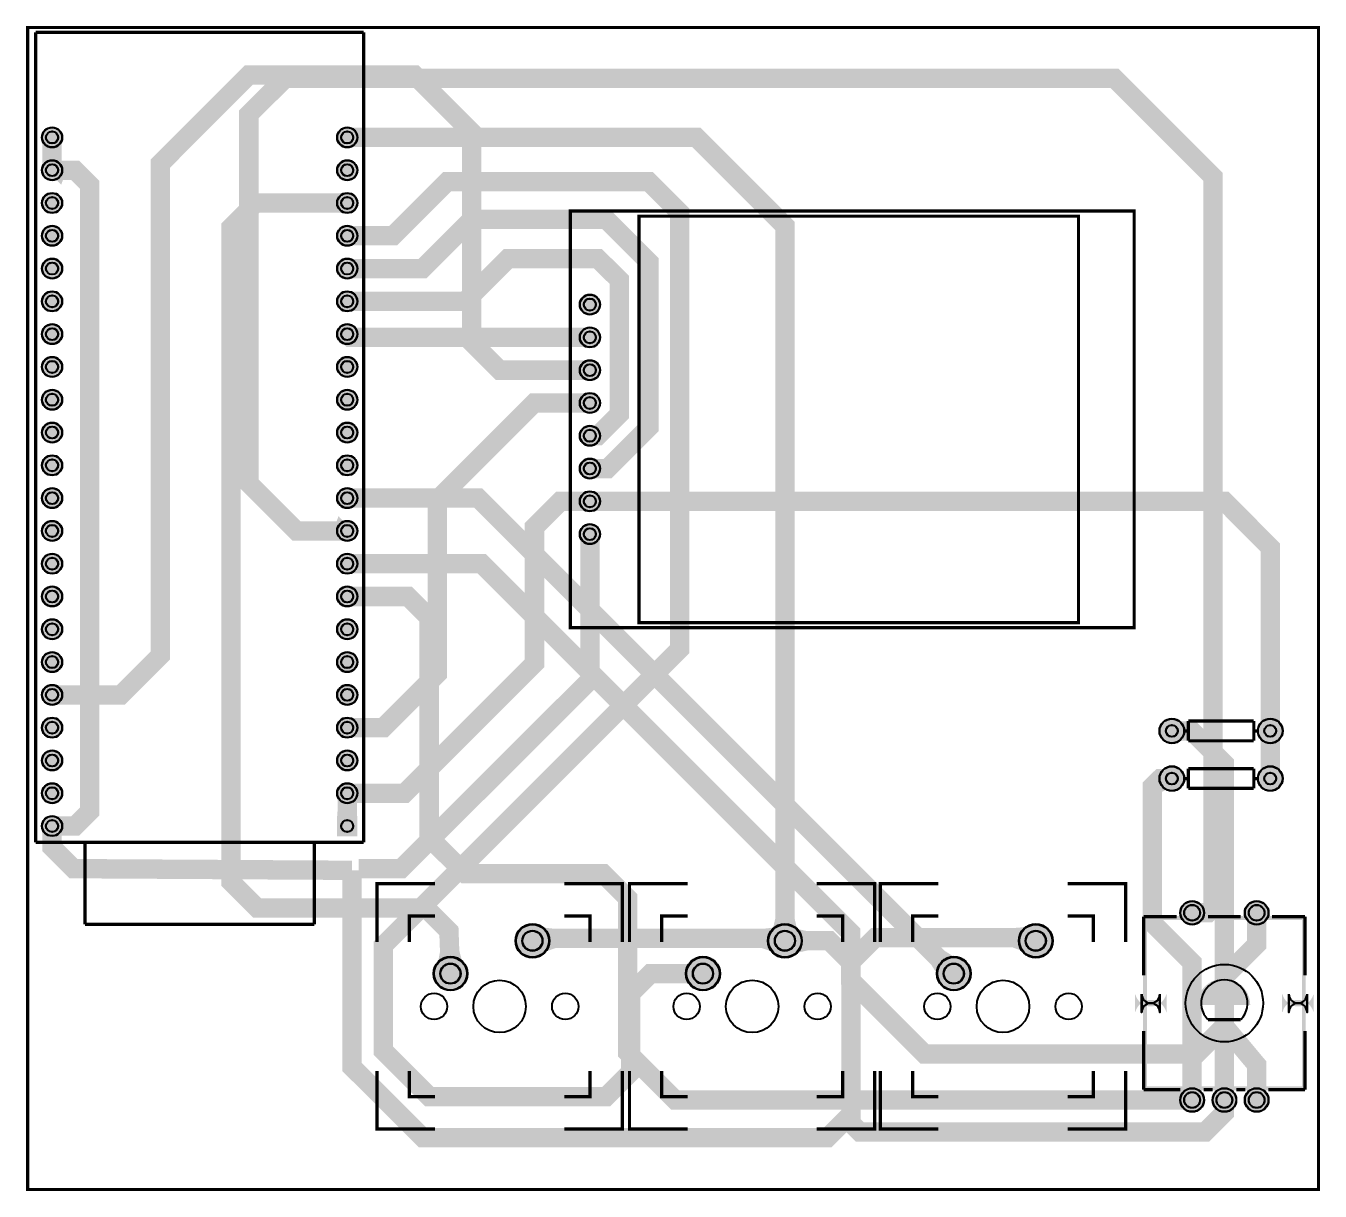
# Model space of a CAD drawing. Header units: millimetres. Extents: x -3 to 97, y -90 to 0.
import ezdxf

# ---------------------------------------------------------------- set-up
doc = ezdxf.new("R2010")
doc.units = ezdxf.units.MM
for name, color, linetype, true_color in [('BoardOutLine', 7, 'Continuous', 0xff00ff), ('BottomLayer', 7, 'Continuous', 0x0000ff), ('BottomSolderMaskLayer', 7, 'Continuous', 0xaa00ff), ('Document', 7, 'Continuous', 0xffffff), ('Multi-Layer', 7, 'Continuous', 0xc0c0c0), ('TopLayer', 7, 'Continuous', 0xff0000), ('TopSilkLayer', 7, 'Continuous', 0xffcc00), ('TopSolderMaskLayer', 7, 'Continuous', 0x800080)]:
    doc.layers.add(name, color=color, linetype=linetype, true_color=true_color)

msp = doc.modelspace()

# ---------------------------------------------------------------- hatches: boundary and pattern name
at = {"layer": 'BottomLayer'}
for points in [[(20.96, -14.16), (20.96, -13.02), (20.43, -12.84), (20.43, -14.34)], [(39.76, -27.11), (39.76, -25.97), (39.22, -25.79), (39.22, -27.29)], [(21.97, -37.02), (21.97, -35.88), (22.5, -35.7), (22.5, -37.2)], [(40.76, -37.27), (40.76, -36.13), (41.3, -35.95), (41.3, -37.45)], [(21.97, -42.1), (21.97, -40.96), (22.5, -40.78), (22.5, -42.28)], [(21.97, -44.64), (21.97, -43.5), (22.5, -43.32), (22.5, -44.82)], [(-0.89, -52.26), (-0.89, -51.12), (-0.36, -50.94), (-0.36, -52.44)], [(85.97, -55.19), (85.97, -53.78), (86.62, -53.73), (86.62, -55.23)], [(93.67, -53.86), (92.26, -53.86), (92.21, -53.2), (93.71, -53.2)], [(93.67, -55.1), (92.26, -55.1), (92.21, -55.76), (93.71, -55.76)], [(93.67, -57.54), (92.26, -57.54), (92.21, -56.89), (93.71, -56.89)], [(30.38, -72.4), (28.48, -72.48), (28.65, -71.58), (30.15, -71.52)], [(68.53, -72.01), (67.19, -73.36), (66.7, -72.59), (67.76, -71.53)], [(92.58, -82.47), (91.23, -82.47), (91.16, -81.84), (92.66, -81.84)], [(86.31, -82.39), (86.31, -83.74), (85.68, -83.82), (85.68, -82.32)]]:
    msp.add_hatch(color=256, dxfattribs=at).paths.add_polyline_path(points)
at = {"layer": 'BottomSolderMaskLayer'}
for points in [[(-2.18, -8.51, 1), (-0.61, -8.51, 1)], [(20.68, -8.51, 1), (22.25, -8.51, 1)], [(-2.18, -11.05, 1), (-0.61, -11.05, 1)], [(20.68, -11.05, 1), (22.25, -11.05, 1)], [(-2.18, -13.59, 1), (-0.61, -13.59, 1)], [(20.68, -13.59, 1), (22.25, -13.59, 1)], [(-2.18, -16.13, 1), (-0.61, -16.13, 1)], [(20.68, -16.13, 1), (22.25, -16.13, 1)], [(-2.18, -18.67, 1), (-0.61, -18.67, 1)], [(20.68, -18.67, 1), (22.25, -18.67, 1)], [(-2.18, -21.21, 1), (-0.61, -21.21, 1)], [(20.68, -21.21, 1), (22.25, -21.21, 1)], [(39.47, -21.46, 1), (41.05, -21.46, 1)], [(-2.18, -23.75, 1), (-0.61, -23.75, 1)], [(20.68, -23.75, 1), (22.25, -23.75, 1)], [(39.47, -24, 1), (41.05, -24, 1)], [(-2.18, -26.29, 1), (-0.61, -26.29, 1)], [(20.68, -26.29, 1), (22.25, -26.29, 1)], [(39.47, -26.54, 1), (41.05, -26.54, 1)], [(-2.18, -28.83, 1), (-0.61, -28.83, 1)], [(20.68, -28.83, 1), (22.25, -28.83, 1)], [(39.47, -29.08, 1), (41.05, -29.08, 1)], [(-2.18, -31.37, 1), (-0.61, -31.37, 1)], [(20.68, -31.37, 1), (22.25, -31.37, 1)], [(39.47, -31.62, 1), (41.05, -31.62, 1)], [(-2.18, -33.91, 1), (-0.61, -33.91, 1)], [(20.68, -33.91, 1), (22.25, -33.91, 1)], [(39.47, -34.16, 1), (41.05, -34.16, 1)], [(-2.18, -36.45, 1), (-0.61, -36.45, 1)], [(20.68, -36.45, 1), (22.25, -36.45, 1)], [(39.47, -36.7, 1), (41.05, -36.7, 1)], [(-2.18, -38.99, 1), (-0.61, -38.99, 1)], [(20.68, -38.99, 1), (22.25, -38.99, 1)], [(39.47, -39.24, 1), (41.05, -39.24, 1)], [(-2.18, -41.53, 1), (-0.61, -41.53, 1)], [(20.68, -41.53, 1), (22.25, -41.53, 1)], [(-2.18, -44.07, 1), (-0.61, -44.07, 1)], [(20.68, -44.07, 1), (22.25, -44.07, 1)], [(-2.18, -46.61, 1), (-0.61, -46.61, 1)], [(20.68, -46.61, 1), (22.25, -46.61, 1)], [(-2.18, -49.15, 1), (-0.61, -49.15, 1)], [(20.68, -49.15, 1), (22.25, -49.15, 1)], [(-2.18, -51.69, 1), (-0.61, -51.69, 1)], [(20.68, -51.69, 1), (22.25, -51.69, 1)], [(-2.18, -54.23, 1), (-0.61, -54.23, 1)], [(20.68, -54.23, 1), (22.25, -54.23, 1)], [(84.38, -54.48, 1), (86.31, -54.48, 1)], [(92, -54.48, 1), (93.93, -54.48, 1)], [(-2.18, -56.77, 1), (-0.61, -56.77, 1)], [(20.68, -56.77, 1), (22.25, -56.77, 1)], [(84.38, -58.17, 1), (86.31, -58.17, 1)], [(92, -58.17, 1), (93.93, -58.17, 1)], [(-2.18, -59.31, 1), (-0.61, -59.31, 1)], [(20.68, -59.31, 1), (22.25, -59.31, 1)], [(-2.18, -61.85, 1), (-0.61, -61.85, 1)], [(22.25, -62.64), (20.68, -62.64), (20.68, -61.06), (22.25, -61.06)], [(85.98, -68.57, 1), (87.83, -68.57, 1)], [(90.98, -68.57, 1), (92.83, -68.57, 1)], [(34.49, -70.74, 1), (37.13, -70.74, 1)], [(54.05, -70.74, 1), (56.69, -70.74, 1)], [(73.48, -70.74, 1), (76.12, -70.74, 1)], [(28.14, -73.28, 1), (30.78, -73.28, 1)], [(47.7, -73.28, 1), (50.34, -73.28, 1)], [(67.13, -73.28, 1), (69.77, -73.28, 1)], [(84.93, -74.86, -0.785398), (82.48, -74.86), (82.48, -76.28, -0.785398), (84.93, -76.28)], [(96.33, -74.86, -0.785398), (93.88, -74.86), (93.88, -76.28, -0.785398), (96.33, -76.28)], [(85.98, -83.07, 1), (87.83, -83.07, 1)], [(88.48, -83.07, 1), (90.33, -83.07, 1)], [(90.98, -83.07, 1), (92.83, -83.07, 1)]]:
    msp.add_hatch(color=256, dxfattribs=at).paths.add_polyline_path(points)
at = {"layer": 'Document'}
for points in [[(83.11, -68.82), (95.71, -68.82), (95.71, -69.12), (83.11, -69.12)], [(83.11, -69.12), (83.11, -82.32), (83.41, -82.32), (83.41, -69.12)], [(95.71, -69.12), (95.71, -82.32), (95.41, -82.32), (95.41, -69.12)], [(87.31, -75.72), (87.31, -75.65), (87.31, -75.59), (87.32, -75.52), (87.32, -75.46), (87.33, -75.4), (87.35, -75.33), (87.36, -75.27), (87.37, -75.2), (87.39, -75.14), (87.41, -75.08), (87.43, -75.02), (87.46, -74.96), (87.48, -74.9), (87.51, -74.84), (87.54, -74.78), (87.57, -74.72), (87.6, -74.67), (87.63, -74.61), (87.67, -74.56), (87.71, -74.5), (87.75, -74.45), (87.79, -74.4), (87.83, -74.35), (87.87, -74.3), (87.92, -74.26), (87.97, -74.21), (88.02, -74.17), (88.07, -74.13), (88.12, -74.09), (88.17, -74.05), (88.22, -74.01), (88.28, -73.98), (88.33, -73.94), (88.39, -73.91), (88.45, -73.88), (88.51, -73.85), (88.57, -73.83), (88.63, -73.8), (88.69, -73.78), (88.75, -73.76), (88.81, -73.74), (88.87, -73.73), (88.94, -73.71), (89, -73.7), (89.07, -73.69), (89.13, -73.68), (89.2, -73.68), (89.26, -73.67), (89.33, -73.67), (89.39, -73.67), (89.46, -73.67), (89.52, -73.68), (89.59, -73.68), (89.65, -73.69), (89.71, -73.7), (89.78, -73.71), (89.84, -73.73), (89.9, -73.74), (89.97, -73.76), (90.03, -73.78), (90.09, -73.8), (90.15, -73.83), (90.21, -73.85), (90.27, -73.88), (90.33, -73.91), (90.38, -73.94), (90.44, -73.98), (90.49, -74.01), (90.55, -74.05), (90.6, -74.09), (90.65, -74.13), (90.7, -74.17), (90.75, -74.21), (90.8, -74.26), (90.84, -74.3), (90.89, -74.35), (90.93, -74.4), (90.97, -74.45), (91.01, -74.5), (91.05, -74.56), (91.08, -74.61), (91.12, -74.67), (91.15, -74.72), (91.18, -74.78), (91.21, -74.84), (91.24, -74.9), (91.26, -74.96), (91.28, -75.02), (91.31, -75.08), (91.33, -75.14), (91.34, -75.2), (91.36, -75.27), (91.37, -75.33), (91.38, -75.4), (91.39, -75.46), (91.4, -75.52), (91.4, -75.59), (91.41, -75.65), (91.41, -75.72)], [(83.41, -82.32), (95.41, -82.32), (95.41, -82.02), (83.41, -82.02)]]:
    msp.add_hatch(color=256, dxfattribs=at).paths.add_polyline_path(points)
at = {"layer": 'Multi-Layer'}
for points in [[(-2.16, -8.51, 1), (-0.64, -8.51, 1)], [(20.7, -8.51, 1), (22.23, -8.51, 1)], [(-2.16, -11.05, 1), (-0.64, -11.05, 1)], [(20.7, -11.05, 1), (22.23, -11.05, 1)], [(-2.16, -13.59, 1), (-0.64, -13.59, 1)], [(20.7, -13.59, 1), (22.23, -13.59, 1)], [(-2.16, -16.13, 1), (-0.64, -16.13, 1)], [(20.7, -16.13, 1), (22.23, -16.13, 1)], [(-2.16, -18.67, 1), (-0.64, -18.67, 1)], [(20.7, -18.67, 1), (22.23, -18.67, 1)], [(-2.16, -21.21, 1), (-0.64, -21.21, 1)], [(20.7, -21.21, 1), (22.23, -21.21, 1)], [(39.5, -21.46, 1), (41.02, -21.46, 1)], [(-2.16, -23.75, 1), (-0.64, -23.75, 1)], [(20.7, -23.75, 1), (22.23, -23.75, 1)], [(39.5, -24, 1), (41.02, -24, 1)], [(-2.16, -26.29, 1), (-0.64, -26.29, 1)], [(20.7, -26.29, 1), (22.23, -26.29, 1)], [(39.5, -26.54, 1), (41.02, -26.54, 1)], [(-2.16, -28.83, 1), (-0.64, -28.83, 1)], [(20.7, -28.83, 1), (22.23, -28.83, 1)], [(39.5, -29.08, 1), (41.02, -29.08, 1)], [(-2.16, -31.37, 1), (-0.64, -31.37, 1)], [(20.7, -31.37, 1), (22.23, -31.37, 1)], [(39.5, -31.62, 1), (41.02, -31.62, 1)], [(-2.16, -33.91, 1), (-0.64, -33.91, 1)], [(20.7, -33.91, 1), (22.23, -33.91, 1)], [(39.5, -34.16, 1), (41.02, -34.16, 1)], [(-2.16, -36.45, 1), (-0.64, -36.45, 1)], [(20.7, -36.45, 1), (22.23, -36.45, 1)], [(39.5, -36.7, 1), (41.02, -36.7, 1)], [(-2.16, -38.99, 1), (-0.64, -38.99, 1)], [(20.7, -38.99, 1), (22.23, -38.99, 1)], [(39.5, -39.24, 1), (41.02, -39.24, 1)], [(-2.16, -41.53, 1), (-0.64, -41.53, 1)], [(20.7, -41.53, 1), (22.23, -41.53, 1)], [(-2.16, -44.07, 1), (-0.64, -44.07, 1)], [(20.7, -44.07, 1), (22.23, -44.07, 1)], [(-2.16, -46.61, 1), (-0.64, -46.61, 1)], [(20.7, -46.61, 1), (22.23, -46.61, 1)], [(-2.16, -49.15, 1), (-0.64, -49.15, 1)], [(20.7, -49.15, 1), (22.23, -49.15, 1)], [(-2.16, -51.69, 1), (-0.64, -51.69, 1)], [(20.7, -51.69, 1), (22.23, -51.69, 1)], [(-2.16, -54.23, 1), (-0.64, -54.23, 1)], [(20.7, -54.23, 1), (22.23, -54.23, 1)], [(84.4, -54.48, 1), (86.28, -54.48, 1)], [(92.02, -54.48, 1), (93.9, -54.48, 1)], [(-2.16, -56.77, 1), (-0.64, -56.77, 1)], [(20.7, -56.77, 1), (22.23, -56.77, 1)], [(84.4, -58.17, 1), (86.28, -58.17, 1)], [(92.02, -58.17, 1), (93.9, -58.17, 1)], [(-2.16, -59.31, 1), (-0.64, -59.31, 1)], [(20.7, -59.31, 1), (22.23, -59.31, 1)], [(-2.16, -61.85, 1), (-0.64, -61.85, 1)], [(22.23, -62.61), (20.7, -62.61), (20.7, -61.09), (22.23, -61.09)], [(86.01, -68.57, 1), (87.81, -68.57, 1)], [(91.01, -68.57, 1), (92.81, -68.57, 1)], [(34.54, -70.74, 1), (37.08, -70.74, 1)], [(54.1, -70.74, 1), (56.64, -70.74, 1)], [(73.53, -70.74, 1), (76.07, -70.74, 1)], [(28.19, -73.28, 1), (30.73, -73.28, 1)], [(47.75, -73.28, 1), (50.29, -73.28, 1)], [(67.18, -73.28, 1), (69.72, -73.28, 1)], [(84.91, -74.87, -0.785398), (82.51, -74.87), (82.51, -76.27, -0.785398), (84.91, -76.27)], [(96.31, -74.87, -0.785398), (93.91, -74.87), (93.91, -76.27, -0.785398), (96.31, -76.27)], [(86.01, -83.07, 1), (87.81, -83.07, 1)], [(88.51, -83.07, 1), (90.31, -83.07, 1)], [(91.01, -83.07, 1), (92.81, -83.07, 1)]]:
    msp.add_hatch(color=256, dxfattribs=at).paths.add_polyline_path(points)
at = {"layer": 'TopLayer'}
for points in [[(21.97, -9.08), (21.97, -7.94), (22.5, -7.76), (22.5, -9.26)], [(-0.83, -9.01), (-1.97, -9.01), (-2.15, -9.55), (-0.65, -9.55)], [(-0.83, -10.55), (-1.97, -10.55), (-2.15, -10.01), (-0.65, -10.01)], [(-0.73, -10.68), (-1.11, -11.76), (-0.69, -12.18), (-0.14, -10.61)], [(21.97, -16.7), (21.97, -15.56), (22.5, -15.38), (22.5, -16.88)], [(21.97, -19.24), (21.97, -18.1), (22.5, -17.92), (22.5, -19.42)], [(21.97, -21.78), (21.97, -20.64), (22.5, -20.46), (22.5, -21.96)], [(22.09, -23.32), (21.81, -24.43), (22.28, -24.75), (22.66, -23.25)], [(39.76, -24.57), (39.76, -23.43), (39.22, -23.25), (39.22, -24.75)], [(39.76, -29.65), (39.76, -28.51), (39.22, -28.33), (39.22, -29.83)], [(40.93, -31.98), (40.53, -30.91), (40.94, -30.49), (41.52, -32.02)], [(40.76, -34.73), (40.76, -33.59), (41.3, -33.41), (41.3, -34.91)], [(39.76, -37.27), (39.76, -36.13), (39.22, -35.95), (39.22, -37.45)], [(21.2, -38.27), (20.79, -39.34), (20.2, -39.38), (20.79, -37.85)], [(40.83, -39.75), (39.69, -39.75), (39.51, -40.28), (41.01, -40.28)], [(21.97, -54.8), (21.97, -53.66), (22.5, -53.48), (22.5, -54.98)], [(84.93, -59.01), (84.56, -57.65), (83.88, -57.68), (84.34, -59.34)], [(21.97, -59.88), (21.97, -58.74), (22.5, -58.56), (22.5, -60.06)], [(22.03, -59.81), (20.89, -59.81), (20.71, -60.15), (22.21, -60.15)], [(-0.89, -62.42), (-0.89, -61.28), (-0.36, -61.1), (-0.36, -62.6)], [(20.7, -61.09), (22.23, -61.09), (22.21, -60.72), (20.71, -60.72)], [(-0.83, -62.35), (-1.97, -62.35), (-2.15, -62.89), (-0.65, -62.89)], [(87.5, -67.89), (87.5, -69.24), (88.13, -69.32), (88.13, -67.82)], [(56.32, -69.9), (54.42, -69.9), (54.62, -69.01), (56.12, -69.01)], [(92.58, -69.16), (91.23, -69.16), (91.16, -69.79), (92.66, -69.79)], [(36.76, -71.59), (36.54, -69.7), (37.45, -69.8), (37.62, -71.3)], [(54.64, -69.7), (54.43, -71.59), (53.57, -71.3), (53.74, -69.8)], [(56.21, -69.79), (56.21, -71.69), (57.1, -71.49), (57.1, -69.99)], [(74.11, -69.67), (73.83, -71.56), (72.98, -71.24), (73.2, -69.74)], [(87.58, -82.47), (86.23, -82.47), (86.16, -81.84), (87.66, -81.84)], [(90.08, -82.47), (88.73, -82.47), (88.66, -81.84), (90.16, -81.84)], [(90.08, -83.66), (88.73, -83.66), (88.66, -84.06), (90.16, -84.06)]]:
    msp.add_hatch(color=256, dxfattribs=at).paths.add_polyline_path(points)
at = {"layer": 'TopSolderMaskLayer'}
for points in [[(-2.18, -8.51, 1), (-0.61, -8.51, 1)], [(20.68, -8.51, 1), (22.25, -8.51, 1)], [(-2.18, -11.05, 1), (-0.61, -11.05, 1)], [(20.68, -11.05, 1), (22.25, -11.05, 1)], [(-2.18, -13.59, 1), (-0.61, -13.59, 1)], [(20.68, -13.59, 1), (22.25, -13.59, 1)], [(-2.18, -16.13, 1), (-0.61, -16.13, 1)], [(20.68, -16.13, 1), (22.25, -16.13, 1)], [(-2.18, -18.67, 1), (-0.61, -18.67, 1)], [(20.68, -18.67, 1), (22.25, -18.67, 1)], [(-2.18, -21.21, 1), (-0.61, -21.21, 1)], [(20.68, -21.21, 1), (22.25, -21.21, 1)], [(39.47, -21.46, 1), (41.05, -21.46, 1)], [(-2.18, -23.75, 1), (-0.61, -23.75, 1)], [(20.68, -23.75, 1), (22.25, -23.75, 1)], [(39.47, -24, 1), (41.05, -24, 1)], [(-2.18, -26.29, 1), (-0.61, -26.29, 1)], [(20.68, -26.29, 1), (22.25, -26.29, 1)], [(39.47, -26.54, 1), (41.05, -26.54, 1)], [(-2.18, -28.83, 1), (-0.61, -28.83, 1)], [(20.68, -28.83, 1), (22.25, -28.83, 1)], [(39.47, -29.08, 1), (41.05, -29.08, 1)], [(-2.18, -31.37, 1), (-0.61, -31.37, 1)], [(20.68, -31.37, 1), (22.25, -31.37, 1)], [(39.47, -31.62, 1), (41.05, -31.62, 1)], [(-2.18, -33.91, 1), (-0.61, -33.91, 1)], [(20.68, -33.91, 1), (22.25, -33.91, 1)], [(39.47, -34.16, 1), (41.05, -34.16, 1)], [(-2.18, -36.45, 1), (-0.61, -36.45, 1)], [(20.68, -36.45, 1), (22.25, -36.45, 1)], [(39.47, -36.7, 1), (41.05, -36.7, 1)], [(-2.18, -38.99, 1), (-0.61, -38.99, 1)], [(20.68, -38.99, 1), (22.25, -38.99, 1)], [(39.47, -39.24, 1), (41.05, -39.24, 1)], [(-2.18, -41.53, 1), (-0.61, -41.53, 1)], [(20.68, -41.53, 1), (22.25, -41.53, 1)], [(-2.18, -44.07, 1), (-0.61, -44.07, 1)], [(20.68, -44.07, 1), (22.25, -44.07, 1)], [(-2.18, -46.61, 1), (-0.61, -46.61, 1)], [(20.68, -46.61, 1), (22.25, -46.61, 1)], [(-2.18, -49.15, 1), (-0.61, -49.15, 1)], [(20.68, -49.15, 1), (22.25, -49.15, 1)], [(-2.18, -51.69, 1), (-0.61, -51.69, 1)], [(20.68, -51.69, 1), (22.25, -51.69, 1)], [(-2.18, -54.23, 1), (-0.61, -54.23, 1)], [(20.68, -54.23, 1), (22.25, -54.23, 1)], [(84.38, -54.48, 1), (86.31, -54.48, 1)], [(92, -54.48, 1), (93.93, -54.48, 1)], [(-2.18, -56.77, 1), (-0.61, -56.77, 1)], [(20.68, -56.77, 1), (22.25, -56.77, 1)], [(84.38, -58.17, 1), (86.31, -58.17, 1)], [(92, -58.17, 1), (93.93, -58.17, 1)], [(-2.18, -59.31, 1), (-0.61, -59.31, 1)], [(20.68, -59.31, 1), (22.25, -59.31, 1)], [(-2.18, -61.85, 1), (-0.61, -61.85, 1)], [(22.25, -62.64), (20.68, -62.64), (20.68, -61.06), (22.25, -61.06)], [(85.98, -68.57, 1), (87.83, -68.57, 1)], [(90.98, -68.57, 1), (92.83, -68.57, 1)], [(34.49, -70.74, 1), (37.13, -70.74, 1)], [(54.05, -70.74, 1), (56.69, -70.74, 1)], [(73.48, -70.74, 1), (76.12, -70.74, 1)], [(28.14, -73.28, 1), (30.78, -73.28, 1)], [(47.7, -73.28, 1), (50.34, -73.28, 1)], [(67.13, -73.28, 1), (69.77, -73.28, 1)], [(84.93, -74.86, -0.785398), (82.48, -74.86), (82.48, -76.28, -0.785398), (84.93, -76.28)], [(96.33, -74.86, -0.785398), (93.88, -74.86), (93.88, -76.28, -0.785398), (96.33, -76.28)], [(85.98, -83.07, 1), (87.83, -83.07, 1)], [(88.48, -83.07, 1), (90.33, -83.07, 1)], [(90.98, -83.07, 1), (92.83, -83.07, 1)]]:
    msp.add_hatch(color=256, dxfattribs=at).paths.add_polyline_path(points)

# ---------------------------------------------------------------- linework, layer by layer
at = {"layer": 'BoardOutLine', "const_width": 0.254}
msp.add_lwpolyline([(-3.3, 0), (96.7, 0), (96.7, -90), (-3.3, -90), (-3.3, 0)], close=True, dxfattribs=at)
at = {"layer": 'BottomLayer', "const_width": 1.5}
for points in [[(-1.4, -51.69), (3.94, -51.69), (6.99, -48.64), (6.99, -10.54), (13.84, -3.68), (26.67, -3.68), (31.1, -8.11), (31.1, -24.37), (33.27, -26.54), (40.26, -26.54)], [(21.46, -13.59), (14.35, -13.59), (12.45, -15.49), (12.45, -66.17), (14.48, -68.2), (27.56, -68.2), (29.34, -69.98), (29.46, -73.28)], [(68.45, -73.28), (31.62, -36.45), (21.46, -36.45)], [(40.26, -36.7), (89.41, -36.7), (92.96, -40.26), (92.96, -54.48)], [(89.41, -77.36), (87.26, -79.5), (66.17, -79.5), (60.45, -73.79), (60.45, -70.1), (31.88, -41.53), (21.46, -41.53)], [(86.91, -83.07), (46.87, -83.07), (43.18, -79.38), (43.18, -67.44), (41.28, -65.53), (30.61, -65.53), (27.81, -62.74), (27.81, -45.72), (26.16, -44.07), (21.46, -44.07)], [(89.41, -77.36), (89.41, -57.02), (86.87, -54.48), (85.34, -54.48)], [(92.96, -54.48), (92.96, -58.17)], [(91.91, -83.07), (91.91, -80.35), (89.41, -77.36)]]:
    msp.add_lwpolyline(points, dxfattribs=at)
at = {"layer": 'BottomSolderMaskLayer'}
for points in [[(82.99, -74.86), (82.99, -76.28)], [(84.42, -74.86), (84.42, -76.28)], [(94.39, -74.86), (94.39, -76.28)], [(95.82, -74.86), (95.82, -76.28)]]:
    msp.add_lwpolyline(points, close=True, dxfattribs=at)
for centre, radius in [((-1.4, -8.51), 0.787), ((21.46, -8.51), 0.787), ((-1.4, -8.51), 0.472), ((21.46, -8.51), 0.472), ((-1.4, -11.05), 0.787), ((-1.4, -11.05), 0.472), ((21.46, -11.05), 0.787), ((21.46, -11.05), 0.472), ((-1.4, -13.59), 0.787), ((21.46, -13.59), 0.787), ((-1.4, -13.59), 0.472), ((21.46, -13.59), 0.472), ((-1.4, -16.13), 0.787), ((-1.4, -16.13), 0.472), ((21.46, -16.13), 0.787), ((21.46, -16.13), 0.472), ((-1.4, -18.67), 0.787), ((21.46, -18.67), 0.787), ((-1.4, -18.67), 0.472), ((21.46, -18.67), 0.472), ((-1.4, -21.21), 0.787), ((-1.4, -21.21), 0.472), ((21.46, -21.21), 0.787), ((21.46, -21.21), 0.472), ((40.26, -21.46), 0.787), ((40.26, -21.46), 0.472), ((-1.4, -23.75), 0.787), ((21.46, -23.75), 0.787), ((-1.4, -23.75), 0.472), ((21.46, -23.75), 0.472), ((40.26, -24), 0.787), ((40.26, -24), 0.472), ((-1.4, -26.29), 0.787), ((-1.4, -26.29), 0.472), ((21.46, -26.29), 0.787), ((21.46, -26.29), 0.472), ((40.26, -26.54), 0.787), ((40.26, -26.54), 0.472), ((-1.4, -28.83), 0.787), ((21.46, -28.83), 0.787), ((-1.4, -28.83), 0.472), ((21.46, -28.83), 0.472), ((40.26, -29.08), 0.787), ((40.26, -29.08), 0.472), ((-1.4, -31.37), 0.787), ((-1.4, -31.37), 0.472), ((21.46, -31.37), 0.787), ((21.46, -31.37), 0.472), ((40.26, -31.62), 0.787), ((40.26, -31.62), 0.472), ((-1.4, -33.91), 0.787), ((-1.4, -33.91), 0.472), ((21.46, -33.91), 0.787), ((21.46, -33.91), 0.472), ((40.26, -34.16), 0.787), ((40.26, -34.16), 0.472), ((-1.4, -36.45), 0.787), ((-1.4, -36.45), 0.472), ((21.46, -36.45), 0.787), ((21.46, -36.45), 0.472), ((40.26, -36.7), 0.787), ((40.26, -36.7), 0.472), ((-1.4, -38.99), 0.787), ((-1.4, -38.99), 0.472), ((21.46, -38.99), 0.787), ((21.46, -38.99), 0.472), ((40.26, -39.24), 0.787), ((40.26, -39.24), 0.472), ((-1.4, -41.53), 0.787), ((-1.4, -41.53), 0.472), ((21.46, -41.53), 0.787), ((21.46, -41.53), 0.472), ((-1.4, -44.07), 0.787), ((-1.4, -44.07), 0.472), ((21.46, -44.07), 0.787), ((21.46, -44.07), 0.472), ((-1.4, -46.61), 0.787), ((21.46, -46.61), 0.787), ((-1.4, -46.61), 0.472), ((21.46, -46.61), 0.472), ((-1.4, -49.15), 0.787), ((-1.4, -49.15), 0.472), ((21.46, -49.15), 0.787), ((21.46, -49.15), 0.472), ((-1.4, -51.69), 0.787), ((21.46, -51.69), 0.787), ((-1.4, -51.69), 0.472), ((21.46, -51.69), 0.472), ((-1.4, -54.23), 0.787), ((-1.4, -54.23), 0.472), ((21.46, -54.23), 0.787), ((21.46, -54.23), 0.472), ((85.34, -54.48), 0.965), ((85.34, -54.48), 0.462), ((92.96, -54.48), 0.965), ((92.96, -54.48), 0.462), ((-1.4, -56.77), 0.787), ((21.46, -56.77), 0.787), ((-1.4, -56.77), 0.472), ((21.46, -56.77), 0.472), ((85.34, -58.17), 0.965), ((85.34, -58.17), 0.462), ((92.96, -58.17), 0.965), ((92.96, -58.17), 0.462), ((-1.4, -59.31), 0.787), ((-1.4, -59.31), 0.472), ((21.46, -59.31), 0.787), ((21.46, -59.31), 0.472), ((-1.4, -61.85), 0.787), ((-1.4, -61.85), 0.472), ((21.46, -61.85), 0.472), ((86.91, -68.57), 0.925), ((86.91, -68.57), 0.617), ((91.91, -68.57), 0.925), ((91.91, -68.57), 0.617), ((35.81, -70.74), 1.32), ((35.81, -70.74), 0.792), ((55.37, -70.74), 1.32), ((55.37, -70.74), 0.792), ((74.8, -70.74), 1.32), ((74.8, -70.74), 0.792), ((29.46, -73.28), 1.32), ((49.02, -73.28), 1.32), ((68.45, -73.28), 1.32), ((29.46, -73.28), 0.792), ((49.02, -73.28), 0.792), ((68.45, -73.28), 0.792), ((86.91, -83.07), 0.925), ((89.41, -83.07), 0.925), ((91.91, -83.07), 0.925), ((86.91, -83.07), 0.617), ((89.41, -83.07), 0.617), ((91.91, -83.07), 0.617)]:
    msp.add_circle(centre, radius, dxfattribs=at)
for centre, start, end in [((83.71, -74.86), 180, 0), ((95.11, -74.86), 180, 0), ((83.71, -76.28), 0, 180), ((95.11, -76.28), 0, 180)]:
    msp.add_arc(centre, 0.715, start, end, dxfattribs=at)
at = {"layer": 'Document', "const_width": 0.254}
for points in [[(28.27, -66.32), (23.77, -66.32), (23.77, -70.82)], [(38.27, -66.32), (42.77, -66.32), (42.77, -70.82)], [(47.83, -66.32), (43.33, -66.32), (43.33, -70.82)], [(57.83, -66.32), (62.33, -66.32), (62.33, -70.82)], [(67.26, -66.32), (62.76, -66.32), (62.76, -70.82)], [(77.26, -66.32), (81.76, -66.32), (81.76, -70.82)], [(23.77, -80.82), (23.77, -85.32), (28.27, -85.32)], [(38.27, -85.32), (42.77, -85.32), (42.77, -80.82)], [(43.33, -80.82), (43.33, -85.32), (47.83, -85.32)], [(57.83, -85.32), (62.33, -85.32), (62.33, -80.82)], [(62.76, -80.82), (62.76, -85.32), (67.26, -85.32)], [(77.26, -85.32), (81.76, -85.32), (81.76, -80.82)]]:
    msp.add_lwpolyline(points, dxfattribs=at)
at = {"layer": 'Multi-Layer'}
for points in [[(83.01, -74.87), (83.01, -76.27)], [(84.41, -74.87), (84.41, -76.27)], [(94.41, -74.87), (94.41, -76.27)], [(95.81, -74.87), (95.81, -76.27)]]:
    msp.add_lwpolyline(points, close=True, dxfattribs=at)
for centre, radius in [((-1.4, -8.51), 0.762), ((21.46, -8.51), 0.762), ((-1.4, -8.51), 0.457), ((21.46, -8.51), 0.457), ((-1.4, -11.05), 0.762), ((-1.4, -11.05), 0.457), ((21.46, -11.05), 0.762), ((21.46, -11.05), 0.457), ((-1.4, -13.59), 0.762), ((21.46, -13.59), 0.762), ((-1.4, -13.59), 0.457), ((21.46, -13.59), 0.457), ((-1.4, -16.13), 0.762), ((-1.4, -16.13), 0.457), ((21.46, -16.13), 0.762), ((21.46, -16.13), 0.457), ((-1.4, -18.67), 0.762), ((21.46, -18.67), 0.762), ((-1.4, -18.67), 0.457), ((21.46, -18.67), 0.457), ((-1.4, -21.21), 0.762), ((-1.4, -21.21), 0.457), ((21.46, -21.21), 0.762), ((21.46, -21.21), 0.457), ((40.26, -21.46), 0.762), ((40.26, -21.46), 0.457), ((-1.4, -23.75), 0.762), ((21.46, -23.75), 0.762), ((-1.4, -23.75), 0.457), ((21.46, -23.75), 0.457), ((40.26, -24), 0.762), ((40.26, -24), 0.457), ((-1.4, -26.29), 0.762), ((-1.4, -26.29), 0.457), ((21.46, -26.29), 0.762), ((21.46, -26.29), 0.457), ((40.26, -26.54), 0.762), ((40.26, -26.54), 0.457), ((-1.4, -28.83), 0.762), ((21.46, -28.83), 0.762), ((-1.4, -28.83), 0.457), ((21.46, -28.83), 0.457), ((40.26, -29.08), 0.762), ((40.26, -29.08), 0.457), ((-1.4, -31.37), 0.762), ((-1.4, -31.37), 0.457), ((21.46, -31.37), 0.762), ((21.46, -31.37), 0.457), ((40.26, -31.62), 0.762), ((40.26, -31.62), 0.457), ((-1.4, -33.91), 0.762), ((-1.4, -33.91), 0.457), ((21.46, -33.91), 0.762), ((21.46, -33.91), 0.457), ((40.26, -34.16), 0.762), ((40.26, -34.16), 0.457), ((-1.4, -36.45), 0.762), ((-1.4, -36.45), 0.457), ((21.46, -36.45), 0.762), ((21.46, -36.45), 0.457), ((40.26, -36.7), 0.762), ((40.26, -36.7), 0.457), ((-1.4, -38.99), 0.762), ((-1.4, -38.99), 0.457), ((21.46, -38.99), 0.762), ((21.46, -38.99), 0.457), ((40.26, -39.24), 0.762), ((40.26, -39.24), 0.457), ((-1.4, -41.53), 0.762), ((-1.4, -41.53), 0.457), ((21.46, -41.53), 0.762), ((21.46, -41.53), 0.457), ((-1.4, -44.07), 0.762), ((-1.4, -44.07), 0.457), ((21.46, -44.07), 0.762), ((21.46, -44.07), 0.457), ((-1.4, -46.61), 0.762), ((21.46, -46.61), 0.762), ((-1.4, -46.61), 0.457), ((21.46, -46.61), 0.457), ((-1.4, -49.15), 0.762), ((-1.4, -49.15), 0.457), ((21.46, -49.15), 0.762), ((21.46, -49.15), 0.457), ((-1.4, -51.69), 0.762), ((21.46, -51.69), 0.762), ((-1.4, -51.69), 0.457), ((21.46, -51.69), 0.457), ((-1.4, -54.23), 0.762), ((-1.4, -54.23), 0.457), ((21.46, -54.23), 0.762), ((21.46, -54.23), 0.457), ((85.34, -54.48), 0.94), ((85.34, -54.48), 0.45), ((92.96, -54.48), 0.94), ((92.96, -54.48), 0.45), ((-1.4, -56.77), 0.762), ((21.46, -56.77), 0.762), ((-1.4, -56.77), 0.457), ((21.46, -56.77), 0.457), ((85.34, -58.17), 0.94), ((85.34, -58.17), 0.45), ((92.96, -58.17), 0.94), ((92.96, -58.17), 0.45), ((-1.4, -59.31), 0.762), ((-1.4, -59.31), 0.457), ((21.46, -59.31), 0.762), ((21.46, -59.31), 0.457), ((-1.4, -61.85), 0.762), ((-1.4, -61.85), 0.457), ((21.46, -61.85), 0.457), ((86.91, -68.57), 0.9), ((86.91, -68.57), 0.6), ((91.91, -68.57), 0.9), ((91.91, -68.57), 0.6), ((35.81, -70.74), 1.27), ((35.81, -70.74), 0.762), ((55.37, -70.74), 1.27), ((55.37, -70.74), 0.762), ((74.8, -70.74), 1.27), ((74.8, -70.74), 0.762), ((29.46, -73.28), 1.27), ((49.02, -73.28), 1.27), ((68.45, -73.28), 1.27), ((29.46, -73.28), 0.762), ((49.02, -73.28), 0.762), ((68.45, -73.28), 0.762), ((33.27, -75.82), 2.03), ((52.83, -75.82), 2.03), ((72.26, -75.82), 2.03), ((28.19, -75.82), 1.02), ((38.35, -75.82), 1.02), ((47.75, -75.82), 1.02), ((57.91, -75.82), 1.02), ((67.18, -75.82), 1.02), ((77.34, -75.82), 1.02), ((86.91, -83.07), 0.9), ((89.41, -83.07), 0.9), ((91.91, -83.07), 0.9), ((86.91, -83.07), 0.6), ((89.41, -83.07), 0.6), ((91.91, -83.07), 0.6)]:
    msp.add_circle(centre, radius, dxfattribs=at)
for centre, start, end in [((83.71, -74.87), 180, 0), ((95.11, -74.87), 180, 0), ((83.71, -76.27), 0, 180), ((95.11, -76.27), 0, 180)]:
    msp.add_arc(centre, 0.7, start, end, dxfattribs=at)
at = {"layer": 'TopLayer', "const_width": 1.5}
for points in [[(21.46, -38.99), (17.53, -38.99), (13.84, -35.31), (13.84, -6.73), (16.64, -3.94), (80.9, -3.94), (88.52, -11.56), (88.52, -68.2), (88.15, -68.57), (86.91, -68.57)], [(-1.4, -8.51), (-1.4, -11.05)], [(21.46, -8.51), (48.51, -8.51), (55.37, -15.37), (55.37, -70.74)], [(-1.4, -11.05), (0.38, -11.05), (1.52, -12.19), (1.52, -60.71), (0.38, -61.85), (-1.4, -61.85)], [(49.02, -73.28), (44.96, -73.28), (43.43, -74.8), (43.43, -80.9), (41.53, -82.8), (27.81, -82.8), (24.26, -79.25), (24.26, -71.11), (47.21, -48.16), (47.21, -14.32), (44.83, -11.94), (29.21, -11.94), (25.02, -16.13), (21.46, -16.13)], [(21.46, -18.67), (27.31, -18.67), (31.12, -14.86), (41.53, -14.86), (44.85, -18.18), (44.85, -30.94), (41.63, -34.16), (40.26, -34.16)], [(21.46, -21.21), (30.61, -21.21), (33.91, -17.91), (40.89, -17.91), (42.55, -19.56), (42.55, -29.94), (40.86, -31.62), (40.26, -31.62)], [(40.26, -24), (21.72, -24), (21.46, -23.75)], [(40.26, -29.08), (35.94, -29.08), (28.45, -36.58), (28.45, -50.04), (24.26, -54.23), (21.46, -54.23)], [(21.46, -59.31), (25.91, -59.31), (35.97, -49.24), (35.97, -38.7), (37.97, -36.7), (40.26, -36.7)], [(40.26, -39.24), (40.26, -50.55), (25.65, -65.15), (22.35, -65.15)], [(86.91, -83.07), (86.91, -72.43), (83.82, -69.34), (83.82, -58.8), (84.46, -58.17), (85.34, -58.17)], [(21.46, -59.59), (21.46, -59.31)], [(21.46, -60.15), (21.46, -59.59)], [(21.46, -60.72), (21.46, -60.15)], [(21.46, -60.72), (21.46, -61.85)], [(-1.4, -61.85), (-1.4, -63.5), (0.25, -65.15), (21.84, -65.28), (21.84, -65.28)], [(60.49, -81.53), (60.49, -84.16), (58.67, -85.98), (27.31, -85.98), (21.84, -80.52), (21.84, -65.28)], [(91.91, -68.57), (91.91, -71.03), (89.41, -73.53), (89.41, -83.07)], [(35.81, -70.74), (36.01, -70.55), (49.44, -70.55)], [(49.44, -70.55), (55.18, -70.55), (55.37, -70.74)], [(60.49, -74.84), (60.49, -72.43), (58.8, -70.74), (55.37, -70.74)], [(60.49, -74.84), (60.49, -72.35), (62.36, -70.49), (74.55, -70.49), (74.8, -70.74)], [(60.49, -81.53), (60.49, -74.84)], [(89.41, -83.07), (89.41, -84.06), (87.92, -85.55), (61.17, -85.55), (60.49, -84.88), (60.49, -81.53)]]:
    msp.add_lwpolyline(points, dxfattribs=at)
at = {"layer": 'TopSilkLayer', "const_width": 0.254}
for points in [[(22.73, -0.38), (-2.67, -0.38)], [(-2.67, -63.12), (-2.67, -0.38)], [(22.73, -63.12), (22.73, -0.38)], [(86.61, -54.48), (86.61, -53.72)], [(86.61, -53.72), (91.69, -53.72)], [(91.69, -53.72), (91.69, -54.48)], [(86.61, -54.48), (86.36, -54.48)], [(86.61, -55.25), (86.61, -54.48)], [(91.69, -55.25), (86.61, -55.25)], [(91.69, -54.48), (91.95, -54.48)], [(91.69, -54.48), (91.69, -55.25)], [(86.61, -58.17), (86.36, -58.17)], [(86.61, -58.17), (86.61, -57.4)], [(86.61, -57.4), (91.69, -57.4)], [(86.61, -58.93), (86.61, -58.17)], [(91.69, -57.4), (91.69, -58.17)], [(91.69, -58.17), (91.95, -58.17)], [(91.69, -58.17), (91.69, -58.93)], [(91.69, -58.93), (86.61, -58.93)], [(22.73, -63.12), (-2.67, -63.12)], [(1.14, -69.47), (1.14, -63.12)], [(18.92, -69.47), (18.92, -63.12)], [(26.27, -70.82), (26.27, -68.82), (28.27, -68.82)], [(38.27, -68.82), (40.27, -68.82), (40.27, -70.82)], [(45.83, -70.82), (45.83, -68.82), (47.83, -68.82)], [(57.83, -68.82), (59.83, -68.82), (59.83, -70.82)], [(65.26, -70.82), (65.26, -68.82), (67.26, -68.82)], [(77.26, -68.82), (79.26, -68.82), (79.26, -70.82)], [(83.16, -73.42), (83.16, -68.87)], [(83.16, -68.87), (85.71, -68.87)], [(88.13, -68.87), (90.68, -68.87)], [(93.11, -68.87), (95.66, -68.87)], [(95.66, -73.42), (95.66, -68.87)], [(18.92, -69.47), (1.14, -69.47)], [(90.68, -76.84), (88.14, -76.84)], [(83.16, -82.27), (83.16, -77.72)], [(95.66, -82.27), (95.66, -77.72)], [(28.27, -82.82), (26.27, -82.82), (26.27, -80.82)], [(40.27, -80.82), (40.27, -82.82), (38.27, -82.82)], [(47.83, -82.82), (45.83, -82.82), (45.83, -80.82)], [(59.83, -80.82), (59.83, -82.82), (57.83, -82.82)], [(67.26, -82.82), (65.26, -82.82), (65.26, -80.82)], [(79.26, -80.82), (79.26, -82.82), (77.26, -82.82)], [(83.16, -82.27), (86.01, -82.27)], [(87.81, -82.27), (88.51, -82.27)], [(90.33, -82.27), (91.03, -82.27)], [(92.81, -82.27), (95.66, -82.27)]]:
    msp.add_lwpolyline(points, dxfattribs=at)
for points in [[(38.74, -14.22), (82.42, -14.22), (82.42, -46.48), (38.74, -46.48), (38.74, -14.22)], [(44.07, -14.61), (78.11, -14.61), (78.11, -46.1), (44.07, -46.1), (44.07, -14.61)]]:
    msp.add_lwpolyline(points, close=True, dxfattribs=at)
at = {"layer": 'TopSilkLayer'}
msp.add_circle((89.41, -75.57), 3, dxfattribs=at)
msp.add_arc((89.41, -75.57), 1.8, 314.9997, 225.0003, dxfattribs=at)
at = {"layer": 'TopSolderMaskLayer'}
for points in [[(82.99, -74.86), (82.99, -76.28)], [(84.42, -74.86), (84.42, -76.28)], [(94.39, -74.86), (94.39, -76.28)], [(95.82, -74.86), (95.82, -76.28)]]:
    msp.add_lwpolyline(points, close=True, dxfattribs=at)
for centre, radius in [((-1.4, -8.51), 0.787), ((21.46, -8.51), 0.787), ((-1.4, -8.51), 0.472), ((21.46, -8.51), 0.472), ((-1.4, -11.05), 0.787), ((-1.4, -11.05), 0.472), ((21.46, -11.05), 0.787), ((21.46, -11.05), 0.472), ((-1.4, -13.59), 0.787), ((21.46, -13.59), 0.787), ((-1.4, -13.59), 0.472), ((21.46, -13.59), 0.472), ((-1.4, -16.13), 0.787), ((-1.4, -16.13), 0.472), ((21.46, -16.13), 0.787), ((21.46, -16.13), 0.472), ((-1.4, -18.67), 0.787), ((21.46, -18.67), 0.787), ((-1.4, -18.67), 0.472), ((21.46, -18.67), 0.472), ((-1.4, -21.21), 0.787), ((-1.4, -21.21), 0.472), ((21.46, -21.21), 0.787), ((21.46, -21.21), 0.472), ((40.26, -21.46), 0.787), ((40.26, -21.46), 0.472), ((-1.4, -23.75), 0.787), ((21.46, -23.75), 0.787), ((-1.4, -23.75), 0.472), ((21.46, -23.75), 0.472), ((40.26, -24), 0.787), ((40.26, -24), 0.472), ((-1.4, -26.29), 0.787), ((-1.4, -26.29), 0.472), ((21.46, -26.29), 0.787), ((21.46, -26.29), 0.472), ((40.26, -26.54), 0.787), ((40.26, -26.54), 0.472), ((-1.4, -28.83), 0.787), ((21.46, -28.83), 0.787), ((-1.4, -28.83), 0.472), ((21.46, -28.83), 0.472), ((40.26, -29.08), 0.787), ((40.26, -29.08), 0.472), ((-1.4, -31.37), 0.787), ((-1.4, -31.37), 0.472), ((21.46, -31.37), 0.787), ((21.46, -31.37), 0.472), ((40.26, -31.62), 0.787), ((40.26, -31.62), 0.472), ((-1.4, -33.91), 0.787), ((-1.4, -33.91), 0.472), ((21.46, -33.91), 0.787), ((21.46, -33.91), 0.472), ((40.26, -34.16), 0.787), ((40.26, -34.16), 0.472), ((-1.4, -36.45), 0.787), ((-1.4, -36.45), 0.472), ((21.46, -36.45), 0.787), ((21.46, -36.45), 0.472), ((40.26, -36.7), 0.787), ((40.26, -36.7), 0.472), ((-1.4, -38.99), 0.787), ((-1.4, -38.99), 0.472), ((21.46, -38.99), 0.787), ((21.46, -38.99), 0.472), ((40.26, -39.24), 0.787), ((40.26, -39.24), 0.472), ((-1.4, -41.53), 0.787), ((-1.4, -41.53), 0.472), ((21.46, -41.53), 0.787), ((21.46, -41.53), 0.472), ((-1.4, -44.07), 0.787), ((-1.4, -44.07), 0.472), ((21.46, -44.07), 0.787), ((21.46, -44.07), 0.472), ((-1.4, -46.61), 0.787), ((21.46, -46.61), 0.787), ((-1.4, -46.61), 0.472), ((21.46, -46.61), 0.472), ((-1.4, -49.15), 0.787), ((-1.4, -49.15), 0.472), ((21.46, -49.15), 0.787), ((21.46, -49.15), 0.472), ((-1.4, -51.69), 0.787), ((21.46, -51.69), 0.787), ((-1.4, -51.69), 0.472), ((21.46, -51.69), 0.472), ((-1.4, -54.23), 0.787), ((-1.4, -54.23), 0.472), ((21.46, -54.23), 0.787), ((21.46, -54.23), 0.472), ((85.34, -54.48), 0.965), ((85.34, -54.48), 0.462), ((92.96, -54.48), 0.965), ((92.96, -54.48), 0.462), ((-1.4, -56.77), 0.787), ((21.46, -56.77), 0.787), ((-1.4, -56.77), 0.472), ((21.46, -56.77), 0.472), ((85.34, -58.17), 0.965), ((85.34, -58.17), 0.462), ((92.96, -58.17), 0.965), ((92.96, -58.17), 0.462), ((-1.4, -59.31), 0.787), ((-1.4, -59.31), 0.472), ((21.46, -59.31), 0.787), ((21.46, -59.31), 0.472), ((-1.4, -61.85), 0.787), ((-1.4, -61.85), 0.472), ((21.46, -61.85), 0.472), ((86.91, -68.57), 0.925), ((86.91, -68.57), 0.617), ((91.91, -68.57), 0.925), ((91.91, -68.57), 0.617), ((35.81, -70.74), 1.32), ((35.81, -70.74), 0.792), ((55.37, -70.74), 1.32), ((55.37, -70.74), 0.792), ((74.8, -70.74), 1.32), ((74.8, -70.74), 0.792), ((29.46, -73.28), 1.32), ((49.02, -73.28), 1.32), ((68.45, -73.28), 1.32), ((29.46, -73.28), 0.792), ((49.02, -73.28), 0.792), ((68.45, -73.28), 0.792), ((86.91, -83.07), 0.925), ((89.41, -83.07), 0.925), ((91.91, -83.07), 0.925), ((86.91, -83.07), 0.617), ((89.41, -83.07), 0.617), ((91.91, -83.07), 0.617)]:
    msp.add_circle(centre, radius, dxfattribs=at)
for centre, start, end in [((83.71, -74.86), 180, 0), ((95.11, -74.86), 180, 0), ((83.71, -76.28), 0, 180), ((95.11, -76.28), 0, 180)]:
    msp.add_arc(centre, 0.715, start, end, dxfattribs=at)

doc.saveas('drawing.dxf')
